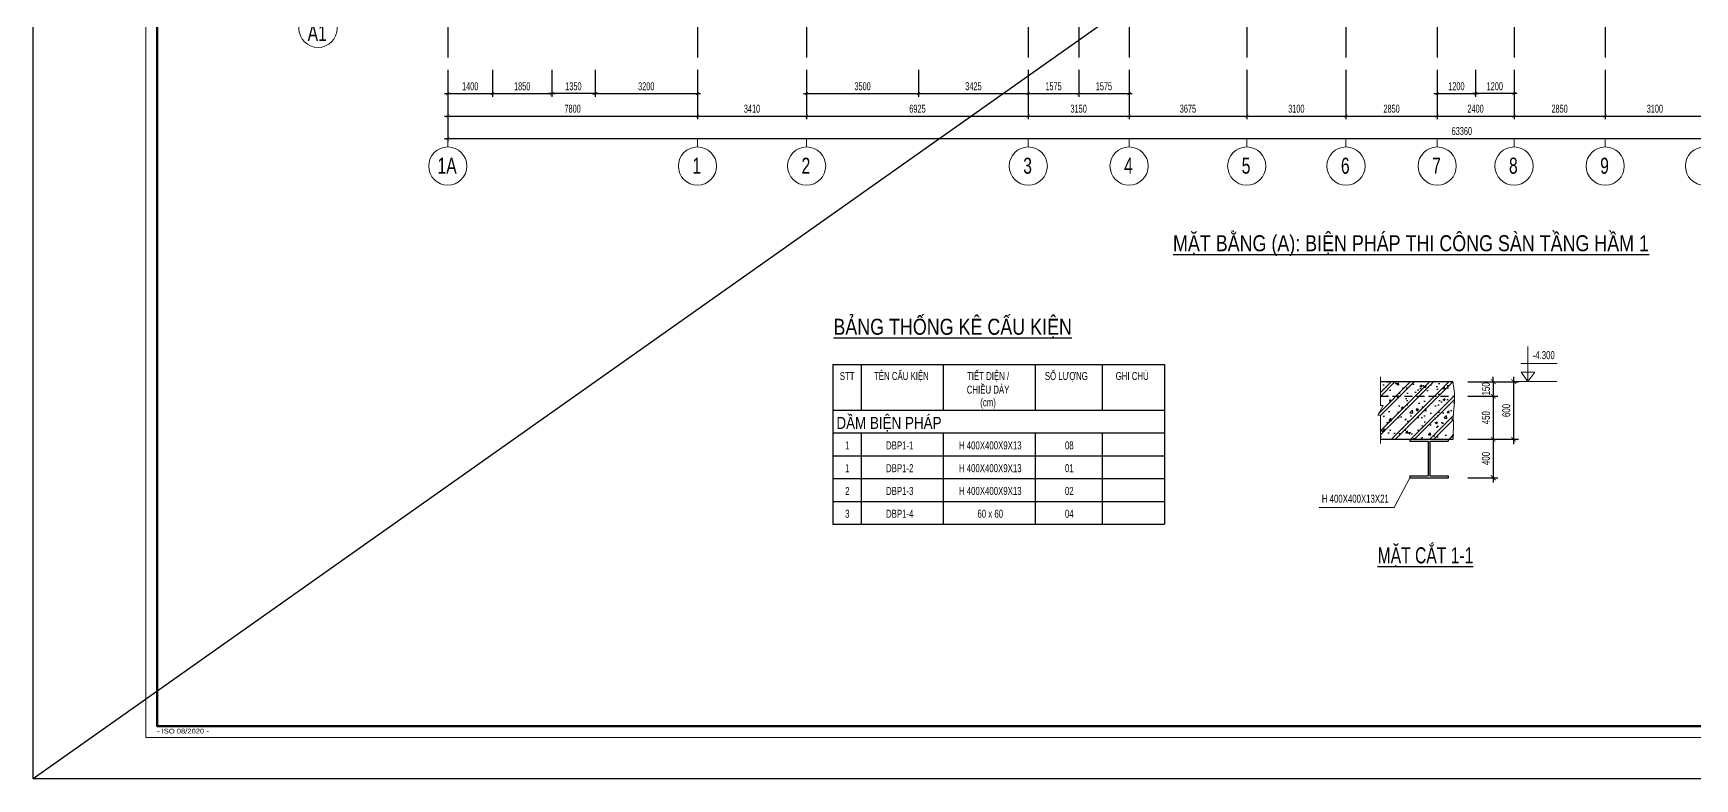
# Model space of a CAD drawing. Extents: x 71 to 1774126, y -14 to 415800.
# Drawn here: x 1549882 to 1601790, y 346076 to 369368 of the extents above; entities that cross this region are included whole.
import ezdxf
from ezdxf.enums import TextEntityAlignment as Align

# ---------------------------------------------------------------- set-up
doc = ezdxf.new("R2010")
doc.units = 0
doc.header["$LTSCALE"] = 1000
doc.header["$MEASUREMENT"] = 0
doc.header["$PDMODE"] = 3
doc.linetypes.add('CENTER2', pattern=[1.125, 0.75, -0.125, 0.125, -0.125])
doc.linetypes.add('HIDDEN', pattern=[0.375, 0.25, -0.125])
doc.layers.get('0').update_dxf_attribs({"linetype": 'CONTINUOUS'})
doc.layers.get('Defpoints').update_dxf_attribs({"linetype": 'CONTINUOUS'})
for name, color, linetype, lineweight in [('CDC -TEXT KHUNG', 7, 'CONTINUOUS', 20), ('CDC-KHUNGTEN', 7, 'CONTINUOUS', 20), ('KCS_CHI', 1, 'CONTINUOUS', 15)]:
    doc.layers.add(name, color=color, linetype=linetype, lineweight=lineweight)
for name, color, linetype in [('CDC.01.AXIS', 160, 'CENTER2'), ('CDC.02.DIM', 1, 'CONTINUOUS'), ('CDC.03.BORDER', 3, 'CONTINUOUS'), ('CDC.04.HIDDEN', 8, 'HIDDEN'), ('CDC.05.STEEL', 4, 'CONTINUOUS'), ('CDC.06.TEXT', 2, 'CONTINUOUS'), ('CDC.10.HATCH', 9, 'CONTINUOUS'), ('CDC.16.BIGTEXT', 6, 'CONTINUOUS')]:
    doc.layers.add(name, color=color, linetype=linetype)
doc.layers.add('KCS_Plotter', color=11, linetype='CONTINUOUS', plot=False)
doc.styles.add('ARIAL', font='arial.ttf', dxfattribs={"width": 0.6})
doc.styles.add('arial1', font='arial.ttf', dxfattribs={"width": 0.7})
doc.styles.add('KT CDC', font='arial.ttf', dxfattribs={"width": 0.85, "height": 200})
doc.dimstyles.new('100', dxfattribs={"dimscale": 100, "dimtxt": 2.5, "dimasz": 1, "dimexe": 1, "dimexo": 0, "dimgap": 1, "dimtad": 1, "dimdec": 0, "dimdsep": 46, "dimtxsty": 'ARIAL', "dimblk": 'ARCHTICK', "dimcen": 1, "dimdle": 1, "dimclrd": 1, "dimclre": 1, "dimclrt": 2, "dimadec": 0, "dimazin": 0, "dimtfac": 0.00072, "dimtdec": 0, "dimtix": 1, "dimtmove": 2, "dimatfit": 3, "dimldrblk": 'ARCHTICK', "dimfxl": 1, "dimtolj": 1, "dimarcsym": 0})
doc.dimstyles.new('Copy of 50-150', dxfattribs={"dimscale": 100, "dimtxt": 2.5, "dimasz": 1.5, "dimexe": 1.5, "dimexo": 0, "dimgap": 1, "dimtad": 1, "dimdec": 0, "dimlfac": 0.333333, "dimzin": 5, "dimdsep": 46, "dimtxsty": 'arial1', "dimblk": 'ARCHTICK', "dimcen": 0, "dimdle": 1.5, "dimclrd": 1, "dimclre": 1, "dimclrt": 2, "dimadec": 0, "dimazin": 0, "dimtfac": 1, "dimtdec": 0, "dimtix": 1, "dimtmove": 2, "dimatfit": 3, "dimldrblk": 'ARCHTICK', "dimfxl": 1, "dimtvp": 0.0108, "dimtolj": 1, "dimtzin": 5, "dimarcsym": 0})

# ---------------------------------------------------------------- blocks, each defined once
blk = doc.blocks.new('TANG HAM')
at = {"layer": 'CDC.01.AXIS', "ltscale": 2}
for p, q in [((1562833, 334618), (1562833, 295176)), ((1570633, 334618), (1570633, 295176)), ((1574043, 334618), (1574043, 295176)), ((1580968, 334618), (1580968, 295176)), ((1582543, 334618), (1582543, 295176)), ((1584118, 334618), (1584118, 295176)), ((1587793, 334618), (1587793, 295176)), ((1590893, 334618), (1590893, 295176)), ((1593743, 334618), (1593743, 295176)), ((1596143, 334618), (1596143, 295176)), ((1598993, 334618), (1598993, 295176)), ((1596143, 310240), (1596143, 295176))]:
    blk.add_line(p, q, dxfattribs=at)
blk = doc.blocks.new('_ARCHTICK')
at = {"color": 0, "linetype": 'ByBlock', "const_width": 0.15}
blk.add_lwpolyline([(-0.5, -0.5), (0.5, 0.5)], dxfattribs=at)
blk = doc.blocks.new('*D124')
at = {"layer": 'CDC.02.DIM', "color": 1, "lineweight": -2, "transparency": 16777216}
for p, q in [((1564233, 368222), (1564233, 367382)), ((1566083, 368222), (1566083, 367382)), ((1564133, 367482), (1566183, 367482))]:
    blk.add_line(p, q, dxfattribs=at)
at = {"layer": 'Defpoints', "color": 0, "transparency": 16777216}
for p in [(1564233, 368222), (1566083, 368222), (1566083, 367482)]:
    blk.add_point(p, dxfattribs=at)
at = {"layer": 'CDC.02.DIM', "color": 1, "lineweight": -2, "transparency": 16777216, "xscale": 100, "yscale": 100, "zscale": 100, "rotation": 180}
blk.add_blockref('_ARCHTICK', (1564233, 367482), dxfattribs=at)
at = {"layer": 'CDC.02.DIM', "color": 1, "lineweight": -2, "transparency": 16777216, "xscale": 100, "yscale": 100, "zscale": 100}
blk.add_blockref('_ARCHTICK', (1566083, 367482), dxfattribs=at)
at = {"layer": 'CDC.02.DIM', "color": 2, "transparency": 16777216, "insert": (1565158, 367710), "char_height": 250, "attachment_point": 5, "style": 'ARIAL'}
blk.add_mtext('\\A1;1850', dxfattribs=at)
blk = doc.blocks.new('*D125')
at = {"layer": 'CDC.02.DIM', "color": 1, "lineweight": -2, "transparency": 16777216}
for p, q in [((1567433, 368222), (1567433, 367382)), ((1570633, 368222), (1570633, 367382)), ((1567333, 367482), (1570733, 367482))]:
    blk.add_line(p, q, dxfattribs=at)
at = {"layer": 'Defpoints', "color": 0, "transparency": 16777216}
for p in [(1567433, 368222), (1570633, 368222), (1570633, 367482)]:
    blk.add_point(p, dxfattribs=at)
at = {"layer": 'CDC.02.DIM', "color": 1, "lineweight": -2, "transparency": 16777216, "xscale": 100, "yscale": 100, "zscale": 100, "rotation": 180}
blk.add_blockref('_ARCHTICK', (1567433, 367482), dxfattribs=at)
at = {"layer": 'CDC.02.DIM', "color": 1, "lineweight": -2, "transparency": 16777216, "xscale": 100, "yscale": 100, "zscale": 100}
blk.add_blockref('_ARCHTICK', (1570633, 367482), dxfattribs=at)
at = {"layer": 'CDC.02.DIM', "color": 2, "transparency": 16777216, "insert": (1569033, 367710), "char_height": 250, "attachment_point": 5, "style": 'ARIAL'}
blk.add_mtext('\\A1;3200', dxfattribs=at)
blk = doc.blocks.new('*D126')
at = {"layer": 'CDC.02.DIM', "color": 1, "lineweight": -2, "transparency": 16777216}
for p, q in [((1574043, 368222), (1574043, 367382)), ((1577543, 368222), (1577543, 367382)), ((1573943, 367482), (1577643, 367482))]:
    blk.add_line(p, q, dxfattribs=at)
at = {"layer": 'Defpoints', "color": 0, "transparency": 16777216}
for p in [(1574043, 368222), (1577543, 368222), (1577543, 367482)]:
    blk.add_point(p, dxfattribs=at)
at = {"layer": 'CDC.02.DIM', "color": 1, "lineweight": -2, "transparency": 16777216, "xscale": 100, "yscale": 100, "zscale": 100, "rotation": 180}
blk.add_blockref('_ARCHTICK', (1574043, 367482), dxfattribs=at)
at = {"layer": 'CDC.02.DIM', "color": 1, "lineweight": -2, "transparency": 16777216, "xscale": 100, "yscale": 100, "zscale": 100}
blk.add_blockref('_ARCHTICK', (1577543, 367482), dxfattribs=at)
at = {"layer": 'CDC.02.DIM', "color": 2, "transparency": 16777216, "insert": (1575793, 367710), "char_height": 250, "attachment_point": 5, "style": 'ARIAL'}
blk.add_mtext('\\A1;3500', dxfattribs=at)
blk = doc.blocks.new('*D127')
at = {"layer": 'CDC.02.DIM', "color": 1, "lineweight": -2, "transparency": 16777216}
for p, q in [((1577543, 368222), (1577543, 367382)), ((1580968, 368222), (1580968, 367382)), ((1577443, 367482), (1581068, 367482))]:
    blk.add_line(p, q, dxfattribs=at)
at = {"layer": 'Defpoints', "color": 0, "transparency": 16777216}
for p in [(1577543, 368222), (1580968, 368222), (1580968, 367482)]:
    blk.add_point(p, dxfattribs=at)
at = {"layer": 'CDC.02.DIM', "color": 1, "lineweight": -2, "transparency": 16777216, "xscale": 100, "yscale": 100, "zscale": 100, "rotation": 180}
blk.add_blockref('_ARCHTICK', (1577543, 367482), dxfattribs=at)
at = {"layer": 'CDC.02.DIM', "color": 1, "lineweight": -2, "transparency": 16777216, "xscale": 100, "yscale": 100, "zscale": 100}
blk.add_blockref('_ARCHTICK', (1580968, 367482), dxfattribs=at)
at = {"layer": 'CDC.02.DIM', "color": 2, "transparency": 16777216, "insert": (1579256, 367710), "char_height": 250, "attachment_point": 5, "style": 'ARIAL'}
blk.add_mtext('\\A1;3425', dxfattribs=at)
blk = doc.blocks.new('*D98')
at = {"layer": 'CDC.02.DIM', "color": 1, "lineweight": -2, "transparency": 16777216}
for p, q in [((1562833, 368222), (1562833, 366682)), ((1570633, 368222), (1570633, 366682)), ((1562733, 366782), (1570733, 366782))]:
    blk.add_line(p, q, dxfattribs=at)
at = {"layer": 'Defpoints', "color": 0, "transparency": 16777216}
for p in [(1562833, 368222), (1570633, 368222), (1570633, 366782)]:
    blk.add_point(p, dxfattribs=at)
at = {"layer": 'CDC.02.DIM', "color": 1, "lineweight": -2, "transparency": 16777216, "xscale": 100, "yscale": 100, "zscale": 100, "rotation": 180}
blk.add_blockref('_ARCHTICK', (1562833, 366782), dxfattribs=at)
at = {"layer": 'CDC.02.DIM', "color": 1, "lineweight": -2, "transparency": 16777216, "xscale": 100, "yscale": 100, "zscale": 100}
blk.add_blockref('_ARCHTICK', (1570633, 366782), dxfattribs=at)
at = {"layer": 'CDC.02.DIM', "color": 2, "transparency": 16777216, "insert": (1566733, 367010), "char_height": 250, "attachment_point": 5, "style": 'ARIAL'}
blk.add_mtext('\\A1;7800', dxfattribs=at)
blk = doc.blocks.new('*D99')
at = {"layer": 'CDC.02.DIM', "color": 1, "lineweight": -2, "transparency": 16777216}
for p, q in [((1570633, 368222), (1570633, 366682)), ((1574043, 368222), (1574043, 366682)), ((1570533, 366782), (1574143, 366782))]:
    blk.add_line(p, q, dxfattribs=at)
at = {"layer": 'Defpoints', "color": 0, "transparency": 16777216}
for p in [(1570633, 368222), (1574043, 368222), (1574043, 366782)]:
    blk.add_point(p, dxfattribs=at)
at = {"layer": 'CDC.02.DIM', "color": 1, "lineweight": -2, "transparency": 16777216, "xscale": 100, "yscale": 100, "zscale": 100, "rotation": 180}
blk.add_blockref('_ARCHTICK', (1570633, 366782), dxfattribs=at)
at = {"layer": 'CDC.02.DIM', "color": 1, "lineweight": -2, "transparency": 16777216, "xscale": 100, "yscale": 100, "zscale": 100}
blk.add_blockref('_ARCHTICK', (1574043, 366782), dxfattribs=at)
at = {"layer": 'CDC.02.DIM', "color": 2, "transparency": 16777216, "insert": (1572338, 367010), "char_height": 250, "attachment_point": 5, "style": 'ARIAL'}
blk.add_mtext('\\A1;3410', dxfattribs=at)
blk = doc.blocks.new('*D100')
at = {"layer": 'CDC.02.DIM', "color": 1, "lineweight": -2, "transparency": 16777216}
for p, q in [((1574043, 368222), (1574043, 366682)), ((1580968, 368222), (1580968, 366682)), ((1573943, 366782), (1581068, 366782))]:
    blk.add_line(p, q, dxfattribs=at)
at = {"layer": 'Defpoints', "color": 0, "transparency": 16777216}
for p in [(1574043, 368222), (1580968, 368222), (1580968, 366782)]:
    blk.add_point(p, dxfattribs=at)
at = {"layer": 'CDC.02.DIM', "color": 1, "lineweight": -2, "transparency": 16777216, "xscale": 100, "yscale": 100, "zscale": 100, "rotation": 180}
blk.add_blockref('_ARCHTICK', (1574043, 366782), dxfattribs=at)
at = {"layer": 'CDC.02.DIM', "color": 1, "lineweight": -2, "transparency": 16777216, "xscale": 100, "yscale": 100, "zscale": 100}
blk.add_blockref('_ARCHTICK', (1580968, 366782), dxfattribs=at)
at = {"layer": 'CDC.02.DIM', "color": 2, "transparency": 16777216, "insert": (1577506, 367010), "char_height": 250, "attachment_point": 5, "style": 'ARIAL'}
blk.add_mtext('\\A1;6925', dxfattribs=at)
blk = doc.blocks.new('*D101')
at = {"layer": 'CDC.02.DIM', "color": 1, "lineweight": -2, "transparency": 16777216}
for p, q in [((1580968, 368222), (1580968, 366682)), ((1584118, 368222), (1584118, 366682)), ((1580868, 366782), (1584218, 366782))]:
    blk.add_line(p, q, dxfattribs=at)
at = {"layer": 'Defpoints', "color": 0, "transparency": 16777216}
for p in [(1580968, 368222), (1584118, 368222), (1584118, 366782)]:
    blk.add_point(p, dxfattribs=at)
at = {"layer": 'CDC.02.DIM', "color": 1, "lineweight": -2, "transparency": 16777216, "xscale": 100, "yscale": 100, "zscale": 100, "rotation": 180}
blk.add_blockref('_ARCHTICK', (1580968, 366782), dxfattribs=at)
at = {"layer": 'CDC.02.DIM', "color": 1, "lineweight": -2, "transparency": 16777216, "xscale": 100, "yscale": 100, "zscale": 100}
blk.add_blockref('_ARCHTICK', (1584118, 366782), dxfattribs=at)
at = {"layer": 'CDC.02.DIM', "color": 2, "transparency": 16777216, "insert": (1582543, 367010), "char_height": 250, "attachment_point": 5, "style": 'ARIAL'}
blk.add_mtext('\\A1;3150', dxfattribs=at)
blk = doc.blocks.new('*D102')
at = {"layer": 'CDC.02.DIM', "color": 1, "lineweight": -2, "transparency": 16777216}
for p, q in [((1584118, 368222), (1584118, 366682)), ((1587793, 368222), (1587793, 366682)), ((1584018, 366782), (1587893, 366782))]:
    blk.add_line(p, q, dxfattribs=at)
at = {"layer": 'Defpoints', "color": 0, "transparency": 16777216}
for p in [(1584118, 368222), (1587793, 368222), (1587793, 366782)]:
    blk.add_point(p, dxfattribs=at)
at = {"layer": 'CDC.02.DIM', "color": 1, "lineweight": -2, "transparency": 16777216, "xscale": 100, "yscale": 100, "zscale": 100, "rotation": 180}
blk.add_blockref('_ARCHTICK', (1584118, 366782), dxfattribs=at)
at = {"layer": 'CDC.02.DIM', "color": 1, "lineweight": -2, "transparency": 16777216, "xscale": 100, "yscale": 100, "zscale": 100}
blk.add_blockref('_ARCHTICK', (1587793, 366782), dxfattribs=at)
at = {"layer": 'CDC.02.DIM', "color": 2, "transparency": 16777216, "insert": (1585956, 367010), "char_height": 250, "attachment_point": 5, "style": 'ARIAL'}
blk.add_mtext('\\A1;3675', dxfattribs=at)
blk = doc.blocks.new('*D103')
at = {"layer": 'CDC.02.DIM', "color": 1, "lineweight": -2, "transparency": 16777216}
for p, q in [((1587793, 368222), (1587793, 366682)), ((1590893, 368222), (1590893, 366682)), ((1587693, 366782), (1590993, 366782))]:
    blk.add_line(p, q, dxfattribs=at)
at = {"layer": 'Defpoints', "color": 0, "transparency": 16777216}
for p in [(1587793, 368222), (1590893, 368222), (1590893, 366782)]:
    blk.add_point(p, dxfattribs=at)
at = {"layer": 'CDC.02.DIM', "color": 1, "lineweight": -2, "transparency": 16777216, "xscale": 100, "yscale": 100, "zscale": 100, "rotation": 180}
blk.add_blockref('_ARCHTICK', (1587793, 366782), dxfattribs=at)
at = {"layer": 'CDC.02.DIM', "color": 1, "lineweight": -2, "transparency": 16777216, "xscale": 100, "yscale": 100, "zscale": 100}
blk.add_blockref('_ARCHTICK', (1590893, 366782), dxfattribs=at)
at = {"layer": 'CDC.02.DIM', "color": 2, "transparency": 16777216, "insert": (1589343, 367010), "char_height": 250, "attachment_point": 5, "style": 'ARIAL'}
blk.add_mtext('\\A1;3100', dxfattribs=at)
blk = doc.blocks.new('*D104')
at = {"layer": 'CDC.02.DIM', "color": 1, "lineweight": -2, "transparency": 16777216}
for p, q in [((1590893, 368222), (1590893, 366682)), ((1593743, 368222), (1593743, 366682)), ((1590793, 366782), (1593843, 366782))]:
    blk.add_line(p, q, dxfattribs=at)
at = {"layer": 'Defpoints', "color": 0, "transparency": 16777216}
for p in [(1590893, 368222), (1593743, 368222), (1593743, 366782)]:
    blk.add_point(p, dxfattribs=at)
at = {"layer": 'CDC.02.DIM', "color": 1, "lineweight": -2, "transparency": 16777216, "xscale": 100, "yscale": 100, "zscale": 100, "rotation": 180}
blk.add_blockref('_ARCHTICK', (1590893, 366782), dxfattribs=at)
at = {"layer": 'CDC.02.DIM', "color": 1, "lineweight": -2, "transparency": 16777216, "xscale": 100, "yscale": 100, "zscale": 100}
blk.add_blockref('_ARCHTICK', (1593743, 366782), dxfattribs=at)
at = {"layer": 'CDC.02.DIM', "color": 2, "transparency": 16777216, "insert": (1592318, 367010), "char_height": 250, "attachment_point": 5, "style": 'ARIAL'}
blk.add_mtext('\\A1;2850', dxfattribs=at)
blk = doc.blocks.new('*D105')
at = {"layer": 'CDC.02.DIM', "color": 1, "lineweight": -2, "transparency": 16777216}
for p, q in [((1593743, 368222), (1593743, 366682)), ((1596143, 368222), (1596143, 366682)), ((1593643, 366782), (1596243, 366782))]:
    blk.add_line(p, q, dxfattribs=at)
at = {"layer": 'Defpoints', "color": 0, "transparency": 16777216}
for p in [(1593743, 368222), (1596143, 368222), (1596143, 366782)]:
    blk.add_point(p, dxfattribs=at)
at = {"layer": 'CDC.02.DIM', "color": 1, "lineweight": -2, "transparency": 16777216, "xscale": 100, "yscale": 100, "zscale": 100, "rotation": 180}
blk.add_blockref('_ARCHTICK', (1593743, 366782), dxfattribs=at)
at = {"layer": 'CDC.02.DIM', "color": 1, "lineweight": -2, "transparency": 16777216, "xscale": 100, "yscale": 100, "zscale": 100}
blk.add_blockref('_ARCHTICK', (1596143, 366782), dxfattribs=at)
at = {"layer": 'CDC.02.DIM', "color": 2, "transparency": 16777216, "insert": (1594943, 367010), "char_height": 250, "attachment_point": 5, "style": 'ARIAL'}
blk.add_mtext('\\A1;2400', dxfattribs=at)
blk = doc.blocks.new('*D106')
at = {"layer": 'CDC.02.DIM', "color": 1, "lineweight": -2, "transparency": 16777216}
for p, q in [((1596143, 368222), (1596143, 366682)), ((1598993, 368222), (1598993, 366682)), ((1596043, 366782), (1599093, 366782))]:
    blk.add_line(p, q, dxfattribs=at)
at = {"layer": 'Defpoints', "color": 0, "transparency": 16777216}
for p in [(1596143, 368222), (1598993, 368222), (1598993, 366782)]:
    blk.add_point(p, dxfattribs=at)
at = {"layer": 'CDC.02.DIM', "color": 1, "lineweight": -2, "transparency": 16777216, "xscale": 100, "yscale": 100, "zscale": 100, "rotation": 180}
blk.add_blockref('_ARCHTICK', (1596143, 366782), dxfattribs=at)
at = {"layer": 'CDC.02.DIM', "color": 1, "lineweight": -2, "transparency": 16777216, "xscale": 100, "yscale": 100, "zscale": 100}
blk.add_blockref('_ARCHTICK', (1598993, 366782), dxfattribs=at)
at = {"layer": 'CDC.02.DIM', "color": 2, "transparency": 16777216, "insert": (1597568, 367010), "char_height": 250, "attachment_point": 5, "style": 'ARIAL'}
blk.add_mtext('\\A1;2850', dxfattribs=at)
blk = doc.blocks.new('*D107')
at = {"layer": 'CDC.02.DIM', "color": 1, "lineweight": -2, "transparency": 16777216}
for p, q in [((1598993, 368222), (1598993, 366682)), ((1602093, 368222), (1602093, 366682)), ((1598893, 366782), (1602193, 366782))]:
    blk.add_line(p, q, dxfattribs=at)
at = {"layer": 'Defpoints', "color": 0, "transparency": 16777216}
for p in [(1598993, 368222), (1602093, 368222), (1602093, 366782)]:
    blk.add_point(p, dxfattribs=at)
at = {"layer": 'CDC.02.DIM', "color": 1, "lineweight": -2, "transparency": 16777216, "xscale": 100, "yscale": 100, "zscale": 100, "rotation": 180}
blk.add_blockref('_ARCHTICK', (1598993, 366782), dxfattribs=at)
at = {"layer": 'CDC.02.DIM', "color": 1, "lineweight": -2, "transparency": 16777216, "xscale": 100, "yscale": 100, "zscale": 100}
blk.add_blockref('_ARCHTICK', (1602093, 366782), dxfattribs=at)
at = {"layer": 'CDC.02.DIM', "color": 2, "transparency": 16777216, "insert": (1600543, 367010), "char_height": 250, "attachment_point": 5, "style": 'ARIAL'}
blk.add_mtext('\\A1;3100', dxfattribs=at)
blk = doc.blocks.new('*D113')
at = {"layer": 'CDC.02.DIM', "color": 1, "lineweight": -2, "transparency": 16777216}
for p, q in [((1562833, 368222), (1562833, 365982)), ((1626193, 368222), (1626193, 365982)), ((1562733, 366082), (1626293, 366082))]:
    blk.add_line(p, q, dxfattribs=at)
at = {"layer": 'Defpoints', "color": 0, "transparency": 16777216}
for p in [(1562833, 368222), (1626193, 368222), (1626193, 366082)]:
    blk.add_point(p, dxfattribs=at)
at = {"layer": 'CDC.02.DIM', "color": 1, "lineweight": -2, "transparency": 16777216, "xscale": 100, "yscale": 100, "zscale": 100, "rotation": 180}
blk.add_blockref('_ARCHTICK', (1562833, 366082), dxfattribs=at)
at = {"layer": 'CDC.02.DIM', "color": 1, "lineweight": -2, "transparency": 16777216, "xscale": 100, "yscale": 100, "zscale": 100}
blk.add_blockref('_ARCHTICK', (1626193, 366082), dxfattribs=at)
at = {"layer": 'CDC.02.DIM', "color": 2, "transparency": 16777216, "insert": (1594513, 366310), "char_height": 250, "attachment_point": 5, "style": 'ARIAL'}
blk.add_mtext('\\A1;63360', dxfattribs=at)
blk = doc.blocks.new('*D96')
at = {"layer": 'CDC.02.DIM', "color": 1, "lineweight": -2, "transparency": 16777216}
for p, q in [((1593743, 368222), (1593743, 367382)), ((1594943, 368222), (1594943, 367382)), ((1593643, 367482), (1595043, 367482))]:
    blk.add_line(p, q, dxfattribs=at)
at = {"layer": 'Defpoints', "color": 0, "transparency": 16777216}
for p in [(1593743, 368222), (1594943, 368222), (1594943, 367482)]:
    blk.add_point(p, dxfattribs=at)
at = {"layer": 'CDC.02.DIM', "color": 1, "lineweight": -2, "transparency": 16777216, "xscale": 100, "yscale": 100, "zscale": 100, "rotation": 180}
blk.add_blockref('_ARCHTICK', (1593743, 367482), dxfattribs=at)
at = {"layer": 'CDC.02.DIM', "color": 1, "lineweight": -2, "transparency": 16777216, "xscale": 100, "yscale": 100, "zscale": 100}
blk.add_blockref('_ARCHTICK', (1594943, 367482), dxfattribs=at)
at = {"layer": 'CDC.02.DIM', "color": 2, "transparency": 16777216, "insert": (1594343, 367710), "char_height": 250, "attachment_point": 5, "style": 'ARIAL'}
blk.add_mtext('\\A1;1200', dxfattribs=at)
blk = doc.blocks.new('*D97')
at = {"layer": 'CDC.02.DIM', "color": 1, "lineweight": -2, "transparency": 16777216}
for p, q in [((1594943, 368222), (1594943, 367382)), ((1596143, 368222), (1596143, 367382)), ((1596243, 367482), (1594843, 367482))]:
    blk.add_line(p, q, dxfattribs=at)
at = {"layer": 'Defpoints', "color": 0, "transparency": 16777216}
for p in [(1594943, 368222), (1596143, 368222), (1594943, 367482)]:
    blk.add_point(p, dxfattribs=at)
at = {"layer": 'CDC.02.DIM', "color": 1, "lineweight": -2, "transparency": 16777216, "xscale": 100, "yscale": 100, "zscale": 100, "rotation": 180}
blk.add_blockref('_ARCHTICK', (1594943, 367482), dxfattribs=at)
at = {"layer": 'CDC.02.DIM', "color": 1, "lineweight": -2, "transparency": 16777216, "xscale": 100, "yscale": 100, "zscale": 100}
blk.add_blockref('_ARCHTICK', (1596143, 367482), dxfattribs=at)
at = {"layer": 'CDC.02.DIM', "color": 2, "transparency": 16777216, "insert": (1595543, 367710), "char_height": 250, "attachment_point": 5, "style": 'ARIAL'}
blk.add_mtext('\\A1;1200', dxfattribs=at)
blk = doc.blocks.new('*D86')
at = {"layer": 'CDC.02.DIM', "color": 1, "lineweight": -2, "transparency": 16777216}
for p, q in [((1580968, 368222), (1580968, 367382)), ((1582543, 368222), (1582543, 367382)), ((1580868, 367482), (1582643, 367482))]:
    blk.add_line(p, q, dxfattribs=at)
at = {"layer": 'Defpoints', "color": 0, "transparency": 16777216}
for p in [(1580968, 368222), (1582543, 368222), (1582543, 367482)]:
    blk.add_point(p, dxfattribs=at)
at = {"layer": 'CDC.02.DIM', "color": 1, "lineweight": -2, "transparency": 16777216, "xscale": 100, "yscale": 100, "zscale": 100, "rotation": 180}
blk.add_blockref('_ARCHTICK', (1580968, 367482), dxfattribs=at)
at = {"layer": 'CDC.02.DIM', "color": 1, "lineweight": -2, "transparency": 16777216, "xscale": 100, "yscale": 100, "zscale": 100}
blk.add_blockref('_ARCHTICK', (1582543, 367482), dxfattribs=at)
at = {"layer": 'CDC.02.DIM', "color": 2, "transparency": 16777216, "insert": (1581756, 367710), "char_height": 250, "attachment_point": 5, "style": 'ARIAL'}
blk.add_mtext('\\A1;1575', dxfattribs=at)
blk = doc.blocks.new('*D87')
at = {"layer": 'CDC.02.DIM', "color": 1, "lineweight": -2, "transparency": 16777216}
for p, q in [((1582543, 368222), (1582543, 367382)), ((1584118, 368222), (1584118, 367382)), ((1582443, 367482), (1584218, 367482))]:
    blk.add_line(p, q, dxfattribs=at)
at = {"layer": 'Defpoints', "color": 0, "transparency": 16777216}
for p in [(1582543, 368222), (1584118, 368222), (1584118, 367482)]:
    blk.add_point(p, dxfattribs=at)
at = {"layer": 'CDC.02.DIM', "color": 1, "lineweight": -2, "transparency": 16777216, "xscale": 100, "yscale": 100, "zscale": 100, "rotation": 180}
blk.add_blockref('_ARCHTICK', (1582543, 367482), dxfattribs=at)
at = {"layer": 'CDC.02.DIM', "color": 1, "lineweight": -2, "transparency": 16777216, "xscale": 100, "yscale": 100, "zscale": 100}
blk.add_blockref('_ARCHTICK', (1584118, 367482), dxfattribs=at)
at = {"layer": 'CDC.02.DIM', "color": 2, "transparency": 16777216, "insert": (1583331, 367710), "char_height": 250, "attachment_point": 5, "style": 'ARIAL'}
blk.add_mtext('\\A1;1575', dxfattribs=at)
blk = doc.blocks.new('*D84')
at = {"layer": 'CDC.02.DIM', "color": 1, "lineweight": -2, "transparency": 16777216}
for p, q in [((1566083, 368222), (1566083, 367382)), ((1567433, 368222), (1567433, 367382)), ((1567533, 367482), (1565983, 367482))]:
    blk.add_line(p, q, dxfattribs=at)
at = {"layer": 'Defpoints', "color": 0, "transparency": 16777216}
for p in [(1566083, 368222), (1567433, 368222), (1566083, 367482)]:
    blk.add_point(p, dxfattribs=at)
at = {"layer": 'CDC.02.DIM', "color": 1, "lineweight": -2, "transparency": 16777216, "xscale": 100, "yscale": 100, "zscale": 100, "rotation": 180}
blk.add_blockref('_ARCHTICK', (1566083, 367482), dxfattribs=at)
at = {"layer": 'CDC.02.DIM', "color": 1, "lineweight": -2, "transparency": 16777216, "xscale": 100, "yscale": 100, "zscale": 100}
blk.add_blockref('_ARCHTICK', (1567433, 367482), dxfattribs=at)
at = {"layer": 'CDC.02.DIM', "color": 2, "transparency": 16777216, "insert": (1566758, 367710), "char_height": 250, "attachment_point": 5, "style": 'ARIAL'}
blk.add_mtext('\\A1;1350', dxfattribs=at)
blk = doc.blocks.new('*D85')
at = {"layer": 'CDC.02.DIM', "color": 1, "lineweight": -2, "transparency": 16777216}
for p, q in [((1562833, 368222), (1562833, 367382)), ((1564233, 368222), (1564233, 367382)), ((1562733, 367482), (1564333, 367482))]:
    blk.add_line(p, q, dxfattribs=at)
at = {"layer": 'Defpoints', "color": 0, "transparency": 16777216}
for p in [(1562833, 368222), (1564233, 368222), (1564233, 367482)]:
    blk.add_point(p, dxfattribs=at)
at = {"layer": 'CDC.02.DIM', "color": 1, "lineweight": -2, "transparency": 16777216, "xscale": 100, "yscale": 100, "zscale": 100, "rotation": 180}
blk.add_blockref('_ARCHTICK', (1562833, 367482), dxfattribs=at)
at = {"layer": 'CDC.02.DIM', "color": 1, "lineweight": -2, "transparency": 16777216, "xscale": 100, "yscale": 100, "zscale": 100}
blk.add_blockref('_ARCHTICK', (1564233, 367482), dxfattribs=at)
at = {"layer": 'CDC.02.DIM', "color": 2, "transparency": 16777216, "insert": (1563533, 367710), "char_height": 250, "attachment_point": 5, "style": 'ARIAL'}
blk.add_mtext('\\A1;1400', dxfattribs=at)
blk = doc.blocks.new('*D432')
at = {"layer": 'CDC.02.DIM', "color": 1, "lineweight": -2, "transparency": 16777216}
for p, q in [((1594696, 358482), (1595643, 358482)), ((1595493, 358482), (1595493, 358632)), ((1595493, 358482), (1595493, 358032)), ((1594696, 358032), (1595643, 358032)), ((1595493, 358032), (1595493, 357882))]:
    blk.add_line(p, q, dxfattribs=at)
at = {"layer": 'Defpoints', "color": 0, "transparency": 16777216}
for p in [(1594696, 358482), (1594696, 358032), (1595493, 358032)]:
    blk.add_point(p, dxfattribs=at)
at = {"layer": 'CDC.02.DIM', "color": 1, "lineweight": -2, "transparency": 16777216, "xscale": 150, "yscale": 150, "zscale": 150}
for p, rotation in [((1595493, 358482), 270), ((1595493, 358032), 90)]:
    blk.add_blockref('_ARCHTICK', p, dxfattribs=dict(at, rotation=rotation))
at = {"layer": 'CDC.02.DIM', "color": 2, "transparency": 16777216, "insert": (1595266, 358257), "char_height": 250, "attachment_point": 5, "rotation": 90, "style": 'arial1'}
blk.add_mtext('\\A1;150', dxfattribs=at)
blk = doc.blocks.new('*D433')
at = {"layer": 'CDC.02.DIM', "color": 1, "lineweight": -2, "transparency": 16777216}
for p, q in [((1595493, 358182), (1595493, 356532)), ((1594696, 358032), (1595643, 358032)), ((1594696, 356682), (1595643, 356682))]:
    blk.add_line(p, q, dxfattribs=at)
at = {"layer": 'Defpoints', "color": 0, "transparency": 16777216}
for p in [(1594696, 358032), (1594696, 356682), (1595493, 356682)]:
    blk.add_point(p, dxfattribs=at)
at = {"layer": 'CDC.02.DIM', "color": 1, "lineweight": -2, "transparency": 16777216, "xscale": 150, "yscale": 150, "zscale": 150}
for p, rotation in [((1595493, 358032), 90), ((1595493, 356682), 270)]:
    blk.add_blockref('_ARCHTICK', p, dxfattribs=dict(at, rotation=rotation))
at = {"layer": 'CDC.02.DIM', "color": 2, "transparency": 16777216, "insert": (1595266, 357357), "char_height": 250, "attachment_point": 5, "rotation": 90, "style": 'arial1'}
blk.add_mtext('\\A1;450', dxfattribs=at)
blk = doc.blocks.new('*D434')
at = {"layer": 'CDC.02.DIM', "color": 1, "lineweight": -2, "transparency": 16777216}
for p, q in [((1594696, 356682), (1595643, 356682)), ((1595493, 356832), (1595493, 355332)), ((1594696, 355482), (1595643, 355482))]:
    blk.add_line(p, q, dxfattribs=at)
at = {"layer": 'Defpoints', "color": 0, "transparency": 16777216}
for p in [(1594696, 356682), (1594696, 355482), (1595493, 355482)]:
    blk.add_point(p, dxfattribs=at)
at = {"layer": 'CDC.02.DIM', "color": 1, "lineweight": -2, "transparency": 16777216, "xscale": 150, "yscale": 150, "zscale": 150}
for p, rotation in [((1595493, 356682), 90), ((1595493, 355482), 270)]:
    blk.add_blockref('_ARCHTICK', p, dxfattribs=dict(at, rotation=rotation))
at = {"layer": 'CDC.02.DIM', "color": 2, "transparency": 16777216, "insert": (1595266, 356082), "char_height": 250, "attachment_point": 5, "rotation": 90, "style": 'arial1'}
blk.add_mtext('\\A1;400', dxfattribs=at)
blk = doc.blocks.new('*D435')
at = {"layer": 'CDC.02.DIM', "color": 1, "lineweight": -2, "transparency": 16777216}
for p, q in [((1594696, 358482), (1596279, 358482)), ((1596129, 358632), (1596129, 356532)), ((1594696, 356682), (1596279, 356682))]:
    blk.add_line(p, q, dxfattribs=at)
at = {"layer": 'Defpoints', "color": 0, "transparency": 16777216}
for p in [(1594696, 358482), (1594696, 356682), (1596129, 356682)]:
    blk.add_point(p, dxfattribs=at)
at = {"layer": 'CDC.02.DIM', "color": 1, "lineweight": -2, "transparency": 16777216, "xscale": 150, "yscale": 150, "zscale": 150}
for p, rotation in [((1596129, 358482), 90), ((1596129, 356682), 270)]:
    blk.add_blockref('_ARCHTICK', p, dxfattribs=dict(at, rotation=rotation))
at = {"layer": 'CDC.02.DIM', "color": 2, "transparency": 16777216, "insert": (1595902, 357582), "char_height": 250, "attachment_point": 5, "rotation": 90, "style": 'arial1'}
blk.add_mtext('\\A1;600', dxfattribs=at)
blk = doc.blocks.new('KHUNG TEN')
at = {"layer": 'CDC-KHUNGTEN', "color": 8}
blk.add_lwpolyline([(75096, 1100), (83000, 1100), (83000, 58300), (3000, 58300), (3000, 1100), (75096, 1100)], dxfattribs=at)
at = {"layer": 'CDC-KHUNGTEN', "color": 255, "lineweight": 60}
blk.add_lwpolyline([(74900, 1400), (74900, 58000), (3300, 58000), (3300, 1400), (74900, 1400)], close=True, dxfattribs=at)
at = {"layer": 'Defpoints', "color": 1, "ltscale": 0.2}
blk.add_lwpolyline([(0, 0), (0, 59400), (84100, 59400), (84100, 0), (0, 0)], close=True, dxfattribs=at)
at = {"layer": 'CDC -TEXT KHUNG', "color": 6, "style": 'KT CDC', "width": 1.15}
blk.add_text('- ISO 08/2020 -', height=125.69, dxfattribs=at).set_placement((3294, 1206))

msp = doc.modelspace()

# ---------------------------------------------------------------- hatches: boundary and pattern name
at = {"layer": 'CDC.10.HATCH'}
h = msp.add_hatch(dxfattribs=at)
h.set_pattern_fill('CHAU-01', color=256, scale=100, style=0, pattern_type=2)
h.set_pattern_definition([(50, (3642.63, 73348.3), (717.26018, -62.75213), [75, -825]), (355, (3642.6, 73348.3), (-138.75133, 752.19213), [60, -660]), (100.4514, (3702.4, 73343.1), (578.50938, 689.43954), [63.7402, -701.1421]), (46.1842, (3642.6, 73548.3), (1067.24105, -165.519), [112.5, -1237.5]), (96.6356, (3731.6, 73534.5), (934.6627, 974.1179), [95.6103, -1051.713]), (351.1842, (3642.6, 73548.3), (934.66195, 974.1186), [90, -990]), (21, (3742.63, 73498.3), (596.90705, -402.6189), [75, -825]), (326, (3742.6, 73498.3), (243.31533, 725.15005), [60, -660]), (71.4514, (3792.4, 73464.8), (840.22263, 322.5305), [63.7402, -701.1421]), (37.5, (3642.63, 73348.32), (12.159855, 332.893854), [0, -652, 0, -670, 0, -662.5]), (7.5, (3642.63, 73348.32), (263.06954, 394.41171), [0, -382, 0, -637, 0, -252.5]), (327.5, (3419.63, 73348.32), (533.822436, -22.55487), [0, -250, 0, -780, 0, -1035]), (317.5, (3319.63, 73348.3), (583.18617, 100.10498), [0, -325, 0, -518, 0, -735]), (45, (3642.63, 73348.32), (-300.52038, 300.52038), []), (45, (3642.63, 73470.82), (-300.52038, 300.52038), [])])
edge = h.paths.add_edge_path()
edge.add_spline(control_points=[(1594246.4, 356682.5), (1594248.2, 357103.1), (1594250.4, 357223.7), (1594244.9, 357345.9), (1594248.2, 357435.7)], knot_values=[223.9682415, 223.9682415, 223.9682415, 223.9682415, 238.5987907, 285.9176448, 285.9176448, 285.9176448, 285.9176448], degree=3, periodic=0)
edge.add_spline(control_points=[(1594248.2, 357435.7), (1594248.5, 357443.9), (1594255.2, 357590.6), (1594285.2, 357726.9), (1594284.9, 357942.4)], knot_values=[146.3762529, 146.3762529, 146.3762529, 146.3762529, 150.6991786, 223.9682415, 223.9682415, 223.9682415, 223.9682415], degree=3, periodic=0)
edge.add_spline(control_points=[(1594284.9, 357942.4), (1594284.9, 357964.3), (1594284.6, 357987.2), (1594283.9, 358011)], knot_values=[138.919533, 138.919533, 138.919533, 138.919533, 146.3762529, 146.3762529, 146.3762529, 146.3762529], degree=3, periodic=0)
edge.add_spline(control_points=[(1594283.9, 358011), (1594283.7, 358018.1), (1594283.5, 358025.2), (1594283.2, 358032.5)], knot_values=[136.7077672, 136.7077672, 136.7077672, 136.7077672, 138.919533, 138.919533, 138.919533, 138.919533], degree=3, periodic=0)
edge.add_line((1594283.2, 358032.5), (1591973, 358032.5))
edge.add_line((1591973, 358032.5), (1591973, 357738.2))
edge.add_line((1591973, 357738.2), (1592058.2, 357738.2))
edge.add_line((1592058.2, 357738.2), (1591887.8, 357434.3))
edge.add_line((1591887.8, 357434.3), (1591973, 357434.3))
edge.add_line((1591973, 357434.3), (1591973, 356682.5))
edge.add_line((1591973, 356682.5), (1594246.4, 356682.5))
edge = h.paths.add_edge_path()
edge.add_spline(control_points=[(1594271.9, 358205.5), (1594264.3, 358287.3), (1594253.1, 358378.9), (1594237, 358482.5)], knot_values=[99.8621377, 99.8621377, 99.8621377, 99.8621377, 120.671057, 120.671057, 120.671057, 120.671057], degree=3, periodic=0)
edge.add_line((1594237, 358482.5), (1591973, 358482.5))
edge.add_line((1591973, 358482.5), (1591973, 358032.5))
edge.add_line((1591973, 358032.5), (1594283.2, 358032.5))
edge.add_spline(control_points=[(1594283.2, 358032.5), (1594281.3, 358085), (1594277.7, 358142.4), (1594271.9, 358205.5)], knot_values=[120.671057, 120.671057, 120.671057, 120.671057, 136.7077672, 136.7077672, 136.7077672, 136.7077672], degree=3, periodic=0)

# ---------------------------------------------------------------- linework, layer by layer
at = {"layer": 'CDC.03.BORDER'}
for p, q in [((1574862, 359014.7), (1585220.4, 359014.7)), ((1574862, 359014.7), (1574862, 354031.1)), ((1575744.3, 359014.7), (1575744.3, 357590.8)), ((1578306.3, 359014.7), (1578306.3, 357590.8)), ((1581179.7, 359014.7), (1581179.7, 357590.8)), ((1583272.8, 359014.7), (1583272.8, 357590.8)), ((1585220.4, 359014.7), (1585220.4, 354031.1)), ((1591973, 358482.5), (1594237, 358482.5)), ((1574862, 357590.8), (1574862, 354031.1)), ((1574862, 357590.8), (1585220.4, 357590.8)), ((1574862, 357590.8), (1585220.4, 357590.8)), ((1574862, 357590.8), (1585220.4, 357590.8)), ((1574862, 357590.8), (1585220.4, 357590.8)), ((1574862, 356878.9), (1585220.4, 356878.9)), ((1575744.3, 356878.9), (1575744.3, 354031.1)), ((1575744.3, 356878.9), (1575744.3, 354743.1)), ((1578306.3, 356878.9), (1578306.3, 354031.1)), ((1578306.3, 356878.9), (1578306.3, 354743.1)), ((1581179.7, 356878.9), (1581179.7, 354031.1)), ((1581179.7, 356878.9), (1581179.7, 354031.1)), ((1583272.8, 356878.9), (1583272.8, 354031.1)), ((1583272.8, 356878.9), (1583272.8, 354031.1)), ((1591973, 356682.5), (1594246.4, 356682.5)), ((1574862, 354031.1), (1585220.4, 354031.1))]:
    msp.add_line(p, q, dxfattribs=at)
at = {"layer": 'CDC.04.HIDDEN'}
msp.add_line((1591973, 358032.5), (1594283.2, 358032.5), dxfattribs=at)
at = {"layer": 'CDC.05.STEEL'}
for p, q in [((1592887, 356682.5), (1594087, 356682.5)), ((1592887, 356682.5), (1592887, 356622.5)), ((1592887, 356622.5), (1593457, 356622.5)), ((1593457, 356622.5), (1593457, 355542.5)), ((1593517, 356622.5), (1594087, 356622.5)), ((1593517, 356622.5), (1593517, 355542.5)), ((1594087, 356682.5), (1594087, 356622.5)), ((1592887, 355542.5), (1593457, 355542.5)), ((1592887, 355542.5), (1592887, 355482.5)), ((1592887, 355482.5), (1594087, 355482.5)), ((1593517, 355542.5), (1594087, 355542.5)), ((1594087, 355542.5), (1594087, 355482.5))]:
    msp.add_line(p, q, dxfattribs=at)
at = {"layer": 'CDC.10.HATCH'}
for p, q in [((1574862, 356167), (1585220.4, 356167)), ((1574862, 355455), (1585220.4, 355455)), ((1574862, 354743.1), (1585220.4, 354743.1))]:
    msp.add_line(p, q, dxfattribs=at)
at = {"layer": 'KCS_CHI'}
for p, q in [((1562833.1, 366082.4), (1562833.1, 365814.4)), ((1570633.1, 366082.4), (1570633.1, 365814.4)), ((1574043.1, 366082.4), (1574043.1, 365814.4)), ((1580968.1, 366082.4), (1580968.1, 365814.4)), ((1584118.1, 366082.4), (1584118.1, 365814.4)), ((1587793.1, 366082.4), (1587793.1, 365814.4)), ((1590893.1, 366082.4), (1590893.1, 365814.4)), ((1593743.1, 366082.4), (1593743.1, 365814.4)), ((1596143.1, 366082.4), (1596143.1, 365814.4)), ((1598993.1, 366082.4), (1598993.1, 365814.4))]:
    msp.add_line(p, q, dxfattribs=at)
at = {"layer": 'KCS_CHI', "color": 1, "linetype": 'ByBlock'}
for p, q in [((1596577.3, 358482.5), (1596577.3, 359579.2)), ((1596359.8, 359053.1), (1597486.3, 359053.1)), ((1596577.3, 358482.5), (1596361.8, 358776)), ((1596361.8, 358776), (1596577.3, 358776)), ((1596577.3, 358482.5), (1596792.7, 358776)), ((1596792.7, 358776), (1596577.3, 358776)), ((1596129.4, 358482.5), (1597481.8, 358482.5)), ((1592887, 355482.5), (1592400, 354550.1)), ((1592400, 354550.1), (1590056, 354550.1))]:
    msp.add_line(p, q, dxfattribs=at)
at = {"layer": 'KCS_CHI'}
msp.add_lwpolyline([(1591973, 358630.2), (1591973, 357738.2), (1592058.2, 357738.2), (1591887.8, 357434.3), (1591973, 357434.3), (1591973, 356546.9)], dxfattribs=at)
for centre in [(1558779.1, 369519), (1562833.1, 365217.8), (1570633.1, 365217.8), (1574043.1, 365217.8), (1580968.1, 365217.8), (1584118.1, 365217.8), (1587793.1, 365217.8), (1590893.1, 365217.8), (1593743.1, 365217.8), (1596143.1, 365217.8), (1598993.1, 365217.8), (1602093.1, 365217.8)]:
    msp.add_circle(centre, 596.6, dxfattribs=at)
msp.add_open_spline([(1594237, 358482.5), (1594329.7, 357886.5), (1594232.2, 357599.3), (1594250.6, 357232.2), (1594248.2, 357103.1), (1594246.4, 356682.5, -110.6)], degree=3, knots=[99.8621377, 99.8621377, 99.8621377, 99.8621377, 219.6453158, 271.2870956, 285.9176448, 285.9176448, 285.9176448, 285.9176448], dxfattribs=at)
at = {"layer": 'KCS_Plotter'}
msp.add_line((1648599.7, 415800.4), (1549882.2, 346076.1), dxfattribs=at)

# ---------------------------------------------------------------- block references
at = {"layer": 'CDC.06.TEXT', "xscale": 1.173810693645805, "yscale": 1.173810693645805, "zscale": 1.173810693645805}
msp.add_blockref('KHUNG TEN', (1549882.2, 346076.1), dxfattribs=at)
at = {"layer": 'CDC.10.HATCH'}
msp.add_blockref('TANG HAM', (0, 73428.8), dxfattribs=at)

# ---------------------------------------------------------------- texts
at = {"layer": 'CDC.06.TEXT', "color": 2, "style": 'ARIAL', "width": 0.7}
for s, height, p in [('-4.300', 250, (1597071.1, 359311.1)), ('STT', 250.01, (1575311.1, 358660)), ('TÊN CẤU KIỆN', 250.012, (1577004.7, 358660)), ('TIẾT DIỆN /', 250.012, (1579712.6, 358660)), ('SỐ LƯỢNG', 250.01, (1582156.8, 358660)), ('GHI CHÚ', 250.01, (1584215.2, 358660)), ('CHIỀU DÀY', 250.01, (1579712.6, 358232.9)), ('(cm)', 250.01, (1579712.6, 357836.2)), ('1', 250, (1575314.4, 356491.9)), ('H 400X400X9X13', 250.012, (1579780.4, 356491.9)), ('08', 250.01, (1582249.7, 356491.9)), ('1', 250, (1575314.4, 355779.9)), ('H 400X400X9X13', 250.012, (1579780.4, 355779.9)), ('01', 250.01, (1582249.7, 355779.9)), ('2', 250, (1575314.4, 355068)), ('H 400X400X9X13', 250.012, (1579780.4, 355068)), ('02', 250.01, (1582249.7, 355068)), ('3', 250, (1575314.4, 354356)), ('60 x 60', 250.01, (1579780.4, 354356)), ('04', 250.01, (1582249.7, 354356))]:
    msp.add_text(s, height=height, dxfattribs=at).set_placement(p, align=Align.MIDDLE_CENTER)
for s, p in [('DBP1-1', (1576523.7, 356491.9)), ('DBP1-2', (1576523.7, 355779.9)), ('DBP1-3', (1576523.7, 355068)), ('DBP1-4', (1576523.7, 354356))]:
    msp.add_text(s, height=250.01, dxfattribs=at).set_placement(p, align=Align.MIDDLE_LEFT)
msp.add_text('H 400X400X13X21', height=250, dxfattribs=at).set_placement((1591185, 354826.9), align=Align.MIDDLE)
at = {"layer": 'CDC.16.BIGTEXT', "style": 'ARIAL', "width": 0.8}
for s, height, p in [('%%UMẶT BẰNG (A): BIỆN PHÁP THI CÔNG SÀN TẦNG HẦM 1', 500, (1592925.5, 362806.9)), ('%%UBẢNG THỐNG KÊ CẤU KIỆN', 500, (1578605.3, 360198.1)), ('DẦM BIỆN PHÁP', 375, (1576616.5, 357193.3))]:
    msp.add_text(s, height=height, dxfattribs=at).set_placement(p, align=Align.MIDDLE_CENTER)
at = {"layer": 'CDC.16.BIGTEXT', "char_height": 500, "width": 464.64, "line_spacing_factor": 0.938532}
for s, insert, attachment_point in [('{\\fArial|b0|i0|c0|p34;\\W0.7;A1}', (1558753.9, 369128.3), 8), ('{\\fArial|b0|i0|c0|p34;\\W0.7;1A}', (1562812.1, 365479.6), 2), ('{\\fArial|b0|i0|c0|p34;\\W0.7;1}', (1570612.1, 365479.6), 2), ('{\\fArial|b0|i0|c0|p34;\\W0.7;2}', (1574022.1, 365479.6), 2), ('{\\fArial|b0|i0|c0|p34;\\W0.7;3}', (1580947.1, 365479.6), 2), ('{\\fArial|b0|i0|c0|p34;\\W0.7;4}', (1584097.1, 365479.6), 2), ('{\\fArial|b0|i0|c0|p34;\\W0.7;5}', (1587772.1, 365479.6), 2), ('{\\fArial|b0|i0|c0|p34;\\W0.7;6}', (1590872.1, 365479.6), 2), ('{\\fArial|b0|i0|c0|p34;\\W0.7;7}', (1593722.1, 365479.6), 2), ('{\\fArial|b0|i0|c0|p34;\\W0.7;8}', (1596122.1, 365479.6), 2), ('{\\fArial|b0|i0|c0|p34;\\W0.7;9}', (1598972.1, 365479.6), 2)]:
    msp.add_mtext(s, dxfattribs=dict(at, insert=insert, attachment_point=attachment_point))
at = {"layer": 'CDC.16.BIGTEXT', "insert": (1593377.3, 352696.1), "char_height": 500, "width": 5704.076, "attachment_point": 8, "line_spacing_factor": 0.938532, "style": 'ARIAL'}
msp.add_mtext('{\\fArial|b0|i0|c0|p34;\\W0.7;\\LMẶT CẮT 1-1}', dxfattribs=at)

# ---------------------------------------------------------------- dimensions: what is measured, and where the dimension line sits
at = {"layer": 'CDC.02.DIM'}
for base, p1, p2, picture, middle in [((1570633.1, 366782.4), (1562833.1, 368221.7), (1570633.1, 368221.7), '*D98', (1566733.1, 367010.1)), ((1626193.1, 366082.4), (1562833.1, 368221.7), (1626193.1, 368221.7), '*D113', (1594513.1, 366310.2)), ((1566083.1, 367482.4), (1564233.1, 368221.7), (1566083.1, 368221.7), '*D124', (1565158.1, 367710.1)), ((1570633.1, 367482.4), (1567433.1, 368221.7), (1570633.1, 368221.7), '*D125', (1569033.1, 367710.2)), ((1574043.1, 366782.4), (1570633.1, 368221.7), (1574043.1, 368221.7), '*D99', (1572338.1, 367010.2)), ((1577543.1, 367482.4), (1574043.1, 368221.7), (1577543.1, 368221.7), '*D126', (1575793.1, 367710.2)), ((1580968.1, 366782.4), (1574043.1, 368221.7), (1580968.1, 368221.7), '*D100', (1577505.6, 367010.1)), ((1580968.1, 367482.4), (1577543.1, 368221.7), (1580968.1, 368221.7), '*D127', (1579255.6, 367710.2)), ((1584118.1, 366782.4), (1580968.1, 368221.7), (1584118.1, 368221.7), '*D101', (1582543.1, 367010.2)), ((1582543.1, 367482.4), (1580968.1, 368221.7), (1582543.1, 368221.7), '*D86', (1581755.6, 367710.1)), ((1584118.1, 367482.4), (1582543.1, 368221.7), (1584118.1, 368221.7), '*D87', (1583330.6, 367710.1)), ((1587793.1, 366782.4), (1584118.1, 368221.7), (1587793.1, 368221.7), '*D102', (1585955.6, 367010.2)), ((1590893.1, 366782.4), (1587793.1, 368221.7), (1590893.1, 368221.7), '*D103', (1589343.1, 367010.2)), ((1593743.1, 366782.4), (1590893.1, 368221.7), (1593743.1, 368221.7), '*D104', (1592318.1, 367010.1)), ((1596143.1, 366782.4), (1593743.1, 368221.7), (1596143.1, 368221.7), '*D105', (1594943.1, 367010.1)), ((1594943.1, 367482.4), (1593743.1, 368221.7), (1594943.1, 368221.7), '*D96', (1594343.1, 367710.1)), ((1594943.1, 367482.4), (1596143.1, 368221.7), (1594943.1, 368221.7), '*D97', (1595543.1, 367710.1)), ((1598993.1, 366782.4), (1596143.1, 368221.7), (1598993.1, 368221.7), '*D106', (1597568.1, 367010.1)), ((1602093.1, 366782.4), (1598993.1, 368221.7), (1602093.1, 368221.7), '*D107', (1600543.1, 367010.2))]:
    dim = msp.add_linear_dim(base=base, p1=p1, p2=p2, dimstyle='100', dxfattribs=at)
    dim.commit()
    dim.dimension.update_dxf_attribs({"geometry": picture, "text_midpoint": middle})
for base, p1, p2, picture, middle in [((1564233.1, 367482.4), (1562833.1, 368221.7), (1564233.1, 368221.7), '*D85', (1563533.1, 367710.1)), ((1566083.1, 367482.4), (1567433.1, 368221.7), (1566083.1, 368221.7), '*D84', (1566758.1, 367710.2))]:
    dim = msp.add_linear_dim(base=base, p1=p1, p2=p2, dimstyle='100', override={"dimarcsym": 1}, dxfattribs=at)
    dim.commit()
    dim.dimension.update_dxf_attribs({"geometry": picture, "text_midpoint": middle})
for base, p1, p2, picture, middle in [((1595493.4, 358032.5), (1594695.8, 358482.5), (1594695.8, 358032.5), '*D432', (1595265.7, 358257.5)), ((1596129.4, 356682.5), (1594695.8, 358482.5), (1594695.8, 356682.5), '*D435', (1595901.8, 357582.5)), ((1595493.4, 356682.5), (1594695.8, 358032.5), (1594695.8, 356682.5), '*D433', (1595265.7, 357357.5)), ((1595493.4, 355482.5), (1594695.8, 356682.5), (1594695.8, 355482.5), '*D434', (1595265.7, 356082.5))]:
    dim = msp.add_linear_dim(base=base, p1=p1, p2=p2, angle=90, dimstyle='Copy of 50-150', dxfattribs=at)
    dim.commit()
    dim.dimension.update_dxf_attribs({"geometry": picture, "text_midpoint": middle})

doc.saveas('drawing.dxf')
